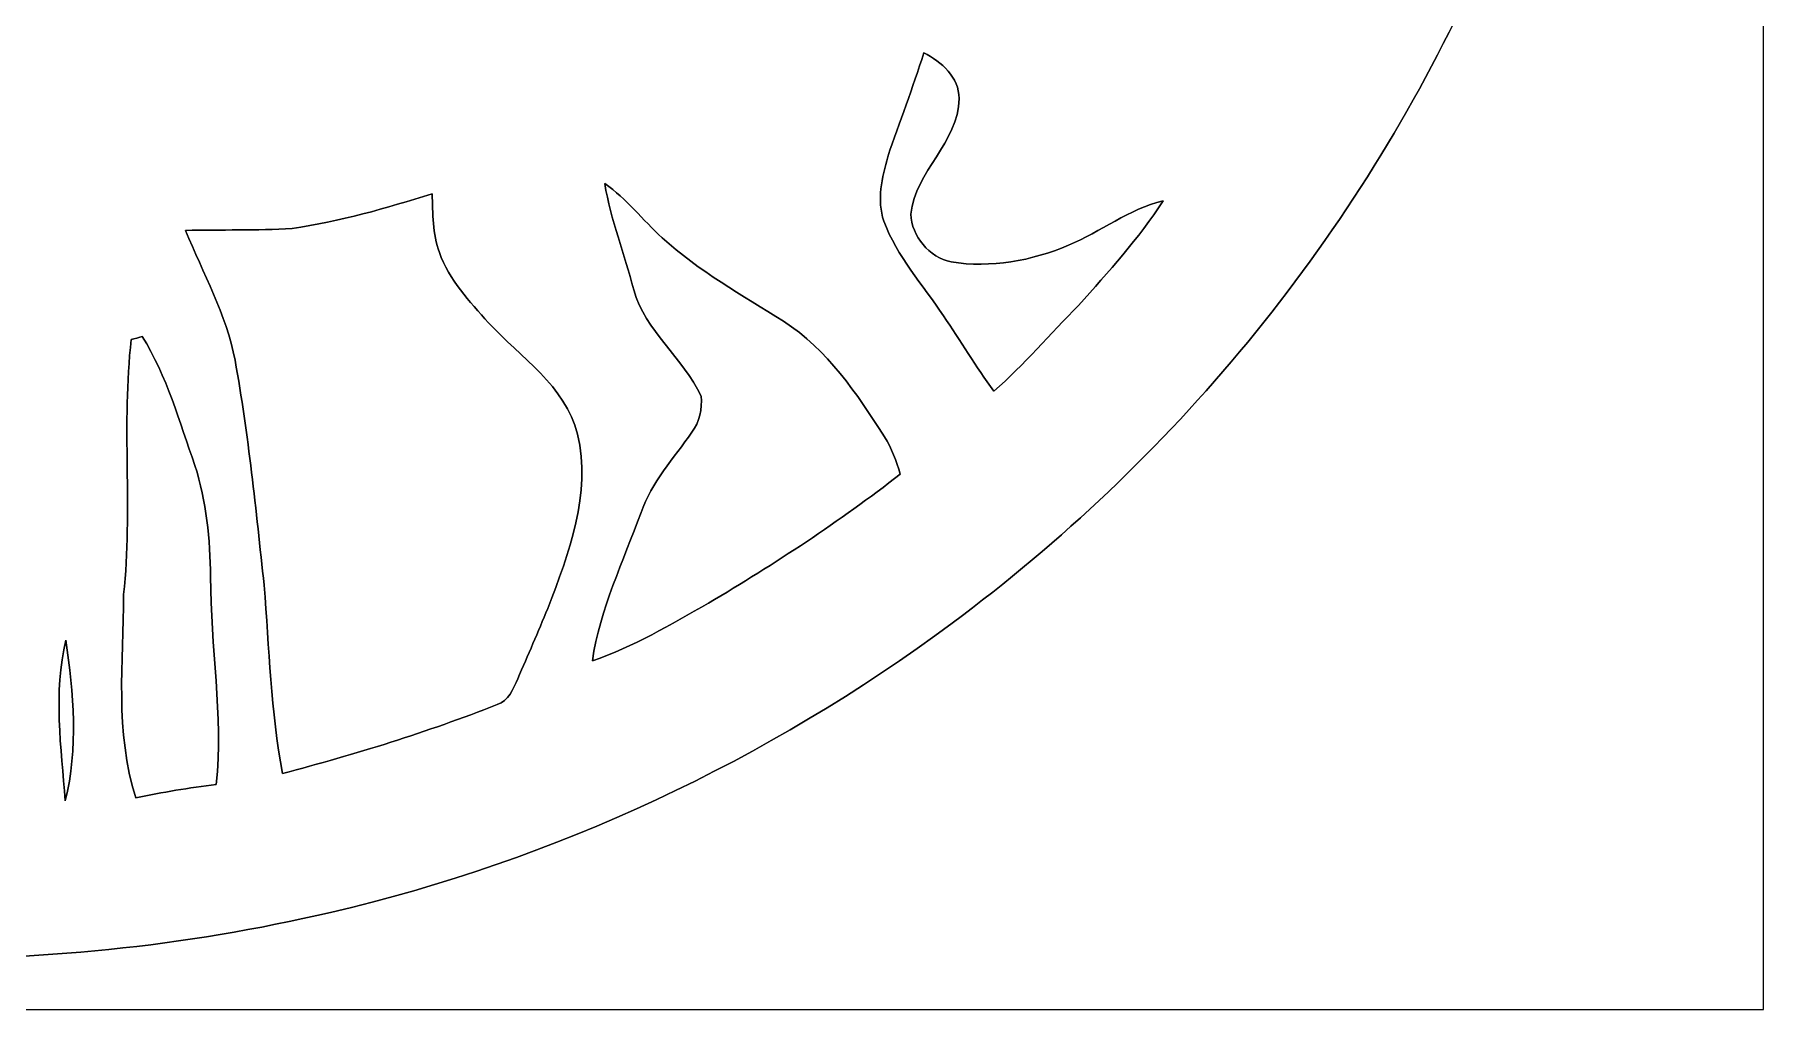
# Model space of a CAD drawing. Header units: centimetres. Extents: x -16.8 to 16.8, y -16.7 to 16.7.
# Drawn here: x 0.98 to 16.77, y -16.67 to -7.76 of the extents above; entities that cross this region are included whole.
import ezdxf

# ---------------------------------------------------------------- set-up
doc = ezdxf.new("R2010")
doc.units = ezdxf.units.CM
doc.header["$MEASUREMENT"] = 0
doc.layers.add('Layer 1', color=7, linetype='Continuous')

msp = doc.modelspace()

# ---------------------------------------------------------------- linework, layer by layer
at = {"layer": 'Layer 1', "color": 7}
for points, knots in [([(-16.77458, 16.66875), (-16.77458, 16.66875), (16.77458, 16.66875), (16.77458, 16.66875), (16.77458, 16.66875), (16.77458, 16.66875), (16.77458, -16.66875), (16.77458, -16.66875), (16.77458, -16.66875), (16.77458, -16.66875), (-16.77458, -16.66875), (-16.77458, -16.66875), (-16.77458, -16.66875), (-16.77458, -16.66875), (-16.77458, 16.66875), (-16.77458, 16.66875), (-16.77458, 16.66875), (-16.77458, 16.66875), (-16.77458, 16.66875), (-16.77458, 16.66875)], [0, 0, 0, 0, 0.16666667, 0.16666667, 0.16666667, 0.16666667, 0.33333333, 0.33333333, 0.33333333, 0.33333333, 0.5, 0.5, 0.5, 0.5, 0.66666667, 0.66666667, 0.66666667, 0.66666667, 1, 1, 1, 1]), ([(-2.13536, 14.97612), (-2.30717, 14.62969), (-2.31775, 14.23987), (-2.33892, 13.86276), (-2.33892, 13.86276), (-2.33645, 13.73752), (-2.56399, 13.81337), (-2.6102, 13.75128), (-2.6102, 13.75128), (-6.06531, 13.18683), (-9.29181, 11.37003), (-11.59933, 8.74148), (-11.59933, 8.74148), (-13.67543, 6.40256), (-14.99517, 3.3976), (-15.28057, 0.28081), (-15.28057, 0.28081), (-15.50211, -2.09268), (-15.13452, -4.51626), (-14.23952, -6.72465), (-14.23952, -6.72465), (-13.44471, -8.64658), (-12.25762, -10.40871), (-10.75196, -11.84557), (-10.75196, -11.84557), (-8.98349, -13.56254), (-6.79662, -14.84877), (-4.43195, -15.54762), (-4.43195, -15.54762), (-1.81222, -16.35125), (1.01882, -16.40417), (3.68265, -15.78257), (3.68265, -15.78257), (5.73193, -15.30667), (7.67715, -14.39545), (9.36272, -13.13886), (9.36272, -13.13886), (11.36403, -11.65789), (12.99774, -9.67987), (14.05502, -7.42456), (14.05502, -7.42456), (15.21883, -4.98757), (15.68662, -2.22215), (15.38323, 0.46179), (15.38323, 0.46179), (15.16909, 2.55235), (14.49599, 4.59564), (13.4239, 6.40327), (13.4239, 6.40327), (12.08828, 8.70303), (10.11343, 10.61403), (7.81438, 11.94153), (7.81438, 11.94153), (6.9656, 12.40966), (6.0833, 12.81818), (5.17031, 13.14415), (5.17031, 13.14415), (4.15925, 13.48881), (3.11326, 13.71459), (2.05846, 13.87616), (2.05846, 13.87616), (2.01718, 14.23564), (2.02847, 14.61876), (1.86373, 14.95143), (1.86373, 14.95143), (1.58044, 15.63793), (0.90452, 16.12829), (0.17427, 16.22954), (0.17427, 16.22954), (-0.76129, 16.37453), (-1.75578, 15.84642), (-2.13536, 14.97612)], [0, 0, 0, 0, 0.05263158, 0.05263158, 0.05263158, 0.05263158, 0.10526316, 0.10526316, 0.10526316, 0.10526316, 0.15789474, 0.15789474, 0.15789474, 0.15789474, 0.21052632, 0.21052632, 0.21052632, 0.21052632, 0.26315789, 0.26315789, 0.26315789, 0.26315789, 0.31578947, 0.31578947, 0.31578947, 0.31578947, 0.36842105, 0.36842105, 0.36842105, 0.36842105, 0.42105263, 0.42105263, 0.42105263, 0.42105263, 0.47368421, 0.47368421, 0.47368421, 0.47368421, 0.52631579, 0.52631579, 0.52631579, 0.52631579, 0.57894737, 0.57894737, 0.57894737, 0.57894737, 0.63157895, 0.63157895, 0.63157895, 0.63157895, 0.68421053, 0.68421053, 0.68421053, 0.68421053, 0.73684211, 0.73684211, 0.73684211, 0.73684211, 0.78947368, 0.78947368, 0.78947368, 0.78947368, 0.84210526, 0.84210526, 0.84210526, 0.84210526, 0.89473684, 0.89473684, 0.89473684, 0.89473684, 1, 1, 1, 1]), ([(9.10484, -7.92868), (9.26571, -8.01158), (9.42516, -8.15093), (9.42728, -8.34707), (9.42728, -8.34707), (9.41917, -8.75065), (9.02794, -9.00853), (8.98631, -9.40223), (8.98631, -9.40223), (8.9916, -9.60473), (9.15494, -9.7977), (9.3532, -9.83968), (9.3532, -9.83968), (9.71656, -9.89612), (10.09015, -9.83015), (10.42635, -9.68622), (10.42635, -9.68622), (10.72092, -9.56486), (10.97774, -9.35531), (11.29136, -9.28053), (11.29136, -9.28053), (11.06911, -9.62554), (10.79006, -9.92999), (10.51842, -10.23655), (10.51842, -10.23655), (10.25737, -10.49479), (10.02347, -10.78089), (9.74302, -11.01901), (9.74302, -11.01901), (9.57862, -10.79747), (9.44069, -10.55758), (9.28264, -10.33145), (9.28264, -10.33145), (9.09567, -10.04711), (8.8586, -9.78994), (8.73901, -9.46609), (8.73901, -9.46609), (8.67304, -9.27382), (8.72384, -9.0678), (8.77464, -8.87836), (8.77464, -8.87836), (8.88294, -8.56121), (9.00324, -8.24794), (9.10484, -7.92868)], [0, 0, 0, 0, 0.08333333, 0.08333333, 0.08333333, 0.08333333, 0.16666667, 0.16666667, 0.16666667, 0.16666667, 0.25, 0.25, 0.25, 0.25, 0.33333333, 0.33333333, 0.33333333, 0.33333333, 0.41666667, 0.41666667, 0.41666667, 0.41666667, 0.5, 0.5, 0.5, 0.5, 0.58333333, 0.58333333, 0.58333333, 0.58333333, 0.66666667, 0.66666667, 0.66666667, 0.66666667, 0.75, 0.75, 0.75, 0.75, 0.83333333, 0.83333333, 0.83333333, 0.83333333, 1, 1, 1, 1]), ([(6.18949, -9.12354), (6.38845, -9.26147), (6.53591, -9.45762), (6.71512, -9.61849), (6.71512, -9.61849), (7.04638, -9.92434), (7.44502, -10.1413), (7.8232, -10.3819), (7.8232, -10.3819), (8.2229, -10.63907), (8.49383, -11.0423), (8.74395, -11.436), (8.74395, -11.436), (8.81168, -11.54112), (8.85402, -11.65825), (8.88929, -11.77819), (8.88929, -11.77819), (8.33332, -12.21176), (7.74206, -12.59734), (7.13634, -12.95753), (7.13634, -12.95753), (6.79274, -13.15014), (6.4516, -13.35722), (6.07624, -13.48281), (6.07624, -13.48281), (6.14751, -13.00974), (6.35776, -12.57547), (6.52074, -12.12991), (6.52074, -12.12991), (6.61705, -11.85228), (6.81919, -11.63214), (6.98571, -11.39578), (6.98571, -11.39578), (7.05344, -11.30194), (7.08378, -11.17988), (7.06896, -11.06558), (7.06896, -11.06558), (6.90704, -10.71492), (6.55955, -10.47432), (6.45407, -10.09403), (6.45407, -10.09403), (6.37011, -9.76947), (6.24417, -9.45515), (6.18949, -9.12354)], [0, 0, 0, 0, 0.08333333, 0.08333333, 0.08333333, 0.08333333, 0.16666667, 0.16666667, 0.16666667, 0.16666667, 0.25, 0.25, 0.25, 0.25, 0.33333333, 0.33333333, 0.33333333, 0.33333333, 0.41666667, 0.41666667, 0.41666667, 0.41666667, 0.5, 0.5, 0.5, 0.5, 0.58333333, 0.58333333, 0.58333333, 0.58333333, 0.66666667, 0.66666667, 0.66666667, 0.66666667, 0.75, 0.75, 0.75, 0.75, 0.83333333, 0.83333333, 0.83333333, 0.83333333, 1, 1, 1, 1]), ([(3.33234, -9.53347), (3.76873, -9.47138), (4.19347, -9.34826), (4.61327, -9.21632), (4.61327, -9.21632), (4.61786, -9.39518), (4.61433, -9.58215), (4.67889, -9.75289), (4.67889, -9.75289), (4.76603, -10.00372), (4.95406, -10.19986), (5.12798, -10.3946), (5.12798, -10.3946), (5.42149, -10.7121), (5.82648, -10.96751), (5.94078, -11.41271), (5.94078, -11.41271), (6.06566, -11.95776), (5.86493, -12.50139), (5.66879, -13.00445), (5.66879, -13.00445), (5.582, -13.2207), (5.4864, -13.43342), (5.39468, -13.64791), (5.39468, -13.64791), (5.35199, -13.73858), (5.31248, -13.85006), (5.20629, -13.88357), (5.20629, -13.88357), (4.56706, -14.13651), (3.90878, -14.33795), (3.24485, -14.51363), (3.24485, -14.51363), (3.14078, -13.94566), (3.12385, -13.3671), (3.07728, -12.79313), (3.07728, -12.79313), (3.00355, -12.10627), (2.93582, -11.41765), (2.81164, -10.73785), (2.81164, -10.73785), (2.73368, -10.31557), (2.51777, -9.9441), (2.36044, -9.55075), (2.36044, -9.55075), (2.68429, -9.5444), (3.00884, -9.55252), (3.33234, -9.53347)], [0, 0, 0, 0, 0.07692308, 0.07692308, 0.07692308, 0.07692308, 0.15384615, 0.15384615, 0.15384615, 0.15384615, 0.23076923, 0.23076923, 0.23076923, 0.23076923, 0.30769231, 0.30769231, 0.30769231, 0.30769231, 0.38461538, 0.38461538, 0.38461538, 0.38461538, 0.46153846, 0.46153846, 0.46153846, 0.46153846, 0.53846154, 0.53846154, 0.53846154, 0.53846154, 0.61538462, 0.61538462, 0.61538462, 0.61538462, 0.69230769, 0.69230769, 0.69230769, 0.69230769, 0.76923077, 0.76923077, 0.76923077, 0.76923077, 0.84615385, 0.84615385, 0.84615385, 0.84615385, 1, 1, 1, 1]), ([(1.86373, -10.54947), (1.88877, -10.54206), (1.93887, -10.52724), (1.96356, -10.51983), (1.96356, -10.51983), (2.19075, -10.88355), (2.30223, -11.29912), (2.44581, -11.69917), (2.44581, -11.69917), (2.54988, -12.02725), (2.5841, -12.37403), (2.58868, -12.71693), (2.58868, -12.71693), (2.58692, -13.35052), (2.70686, -13.98058), (2.63984, -14.61452), (2.63984, -14.61452), (2.3936, -14.64451), (2.14842, -14.68367), (1.90606, -14.73553), (1.90606, -14.73553), (1.71344, -14.13792), (1.78999, -13.49481), (1.79388, -12.87815), (1.79388, -12.87815), (1.87854, -12.10345), (1.77341, -11.32276), (1.86373, -10.54947)], [0, 0, 0, 0, 0.125, 0.125, 0.125, 0.125, 0.25, 0.25, 0.25, 0.25, 0.375, 0.375, 0.375, 0.375, 0.5, 0.5, 0.5, 0.5, 0.625, 0.625, 0.625, 0.625, 0.75, 0.75, 0.75, 0.75, 1, 1, 1, 1]), ([(1.26118, -14.76375), (1.22202, -14.27903), (1.15217, -13.77315), (1.26612, -13.29408), (1.26612, -13.29408), (1.3395, -13.77703), (1.37866, -14.28503), (1.26118, -14.76375)], [0, 0, 0, 0, 0.33333333, 0.33333333, 0.33333333, 0.33333333, 1, 1, 1, 1])]:
    msp.add_open_spline(points, degree=3, knots=knots, dxfattribs=at)
at = {"layer": 'Layer 1', "color": 251}
for points, knots in [([(-2.13536, 14.97612), (-1.75578, 15.84642), (-0.76129, 16.37453), (0.17427, 16.22954), (0.17427, 16.22954), (0.90452, 16.12829), (1.58044, 15.63793), (1.86373, 14.95143), (1.86373, 14.95143), (2.02847, 14.61876), (2.01718, 14.23564), (2.05846, 13.87616), (2.05846, 13.87616), (3.11326, 13.71459), (4.15925, 13.48881), (5.17031, 13.14415), (5.17031, 13.14415), (6.0833, 12.81818), (6.9656, 12.40966), (7.81438, 11.94153), (7.81438, 11.94153), (10.11343, 10.61403), (12.08828, 8.70303), (13.4239, 6.40327), (13.4239, 6.40327), (14.49599, 4.59564), (15.16909, 2.55235), (15.38323, 0.46179), (15.38323, 0.46179), (15.68662, -2.22215), (15.21883, -4.98757), (14.05502, -7.42456), (14.05502, -7.42456), (12.99774, -9.67987), (11.36403, -11.65789), (9.36272, -13.13886), (9.36272, -13.13886), (7.67715, -14.39545), (5.73193, -15.30667), (3.68265, -15.78257), (3.68265, -15.78257), (1.01882, -16.40417), (-1.81222, -16.35125), (-4.43195, -15.54762), (-4.43195, -15.54762), (-6.79662, -14.84877), (-8.98349, -13.56254), (-10.75196, -11.84557), (-10.75196, -11.84557), (-12.25762, -10.40871), (-13.44471, -8.64658), (-14.23952, -6.72465), (-14.23952, -6.72465), (-15.13452, -4.51626), (-15.50211, -2.09268), (-15.28057, 0.28081), (-15.28057, 0.28081), (-14.99517, 3.3976), (-13.67543, 6.40256), (-11.59933, 8.74148), (-11.59933, 8.74148), (-9.29181, 11.37003), (-6.06531, 13.18683), (-2.6102, 13.75128), (-2.6102, 13.75128), (-2.56399, 13.81337), (-2.33645, 13.73752), (-2.33892, 13.86276), (-2.33892, 13.86276), (-2.31775, 14.23987), (-2.30717, 14.62969), (-2.13536, 14.97612), (-2.13536, 14.97612), (-2.13536, 14.97612), (-2.13536, 14.97612), (-2.13536, 14.97612)], [0, 0, 0, 0, 0.05, 0.05, 0.05, 0.05, 0.1, 0.1, 0.1, 0.1, 0.15, 0.15, 0.15, 0.15, 0.2, 0.2, 0.2, 0.2, 0.25, 0.25, 0.25, 0.25, 0.3, 0.3, 0.3, 0.3, 0.35, 0.35, 0.35, 0.35, 0.4, 0.4, 0.4, 0.4, 0.45, 0.45, 0.45, 0.45, 0.5, 0.5, 0.5, 0.5, 0.55, 0.55, 0.55, 0.55, 0.6, 0.6, 0.6, 0.6, 0.65, 0.65, 0.65, 0.65, 0.7, 0.7, 0.7, 0.7, 0.75, 0.75, 0.75, 0.75, 0.8, 0.8, 0.8, 0.8, 0.85, 0.85, 0.85, 0.85, 0.9, 0.9, 0.9, 0.9, 1, 1, 1, 1]), ([(9.10484, -7.92868), (9.00324, -8.24794), (8.88294, -8.56121), (8.77464, -8.87836), (8.77464, -8.87836), (8.72384, -9.0678), (8.67304, -9.27382), (8.73901, -9.46609), (8.73901, -9.46609), (8.8586, -9.78994), (9.09567, -10.04711), (9.28264, -10.33145), (9.28264, -10.33145), (9.44069, -10.55758), (9.57862, -10.79747), (9.74302, -11.01901), (9.74302, -11.01901), (10.02347, -10.78089), (10.25737, -10.49479), (10.51842, -10.23655), (10.51842, -10.23655), (10.79006, -9.92999), (11.06911, -9.62554), (11.29136, -9.28053), (11.29136, -9.28053), (10.97774, -9.35531), (10.72092, -9.56486), (10.42635, -9.68622), (10.42635, -9.68622), (10.09015, -9.83015), (9.71656, -9.89612), (9.3532, -9.83968), (9.3532, -9.83968), (9.15494, -9.7977), (8.9916, -9.60473), (8.98631, -9.40223), (8.98631, -9.40223), (9.02794, -9.00853), (9.41917, -8.75065), (9.42728, -8.34707), (9.42728, -8.34707), (9.42516, -8.15093), (9.26571, -8.01158), (9.10484, -7.92868), (9.10484, -7.92868), (9.10484, -7.92868), (9.10484, -7.92868), (9.10484, -7.92868)], [0, 0, 0, 0, 0.07692308, 0.07692308, 0.07692308, 0.07692308, 0.15384615, 0.15384615, 0.15384615, 0.15384615, 0.23076923, 0.23076923, 0.23076923, 0.23076923, 0.30769231, 0.30769231, 0.30769231, 0.30769231, 0.38461538, 0.38461538, 0.38461538, 0.38461538, 0.46153846, 0.46153846, 0.46153846, 0.46153846, 0.53846154, 0.53846154, 0.53846154, 0.53846154, 0.61538462, 0.61538462, 0.61538462, 0.61538462, 0.69230769, 0.69230769, 0.69230769, 0.69230769, 0.76923077, 0.76923077, 0.76923077, 0.76923077, 0.84615385, 0.84615385, 0.84615385, 0.84615385, 1, 1, 1, 1]), ([(6.18949, -9.12354), (6.24417, -9.45515), (6.37011, -9.76947), (6.45407, -10.09403), (6.45407, -10.09403), (6.55955, -10.47432), (6.90704, -10.71492), (7.06896, -11.06558), (7.06896, -11.06558), (7.08378, -11.17988), (7.05344, -11.30194), (6.98571, -11.39578), (6.98571, -11.39578), (6.81919, -11.63214), (6.61705, -11.85228), (6.52074, -12.12991), (6.52074, -12.12991), (6.35776, -12.57547), (6.14751, -13.00974), (6.07624, -13.48281), (6.07624, -13.48281), (6.4516, -13.35722), (6.79274, -13.15014), (7.13634, -12.95753), (7.13634, -12.95753), (7.74206, -12.59734), (8.33332, -12.21176), (8.88929, -11.77819), (8.88929, -11.77819), (8.85402, -11.65825), (8.81168, -11.54112), (8.74395, -11.436), (8.74395, -11.436), (8.49383, -11.0423), (8.2229, -10.63907), (7.8232, -10.3819), (7.8232, -10.3819), (7.44502, -10.1413), (7.04638, -9.92434), (6.71512, -9.61849), (6.71512, -9.61849), (6.53591, -9.45762), (6.38845, -9.26147), (6.18949, -9.12354), (6.18949, -9.12354), (6.18949, -9.12354), (6.18949, -9.12354), (6.18949, -9.12354)], [0, 0, 0, 0, 0.07692308, 0.07692308, 0.07692308, 0.07692308, 0.15384615, 0.15384615, 0.15384615, 0.15384615, 0.23076923, 0.23076923, 0.23076923, 0.23076923, 0.30769231, 0.30769231, 0.30769231, 0.30769231, 0.38461538, 0.38461538, 0.38461538, 0.38461538, 0.46153846, 0.46153846, 0.46153846, 0.46153846, 0.53846154, 0.53846154, 0.53846154, 0.53846154, 0.61538462, 0.61538462, 0.61538462, 0.61538462, 0.69230769, 0.69230769, 0.69230769, 0.69230769, 0.76923077, 0.76923077, 0.76923077, 0.76923077, 0.84615385, 0.84615385, 0.84615385, 0.84615385, 1, 1, 1, 1]), ([(3.33234, -9.53347), (3.00884, -9.55252), (2.68429, -9.5444), (2.36044, -9.55075), (2.36044, -9.55075), (2.51777, -9.9441), (2.73368, -10.31557), (2.81164, -10.73785), (2.81164, -10.73785), (2.93582, -11.41765), (3.00355, -12.10627), (3.07728, -12.79313), (3.07728, -12.79313), (3.12385, -13.3671), (3.14078, -13.94566), (3.24485, -14.51363), (3.24485, -14.51363), (3.90878, -14.33795), (4.56706, -14.13651), (5.20629, -13.88357), (5.20629, -13.88357), (5.31248, -13.85006), (5.35199, -13.73858), (5.39468, -13.64791), (5.39468, -13.64791), (5.4864, -13.43342), (5.582, -13.2207), (5.66879, -13.00445), (5.66879, -13.00445), (5.86493, -12.50139), (6.06566, -11.95776), (5.94078, -11.41271), (5.94078, -11.41271), (5.82648, -10.96751), (5.42149, -10.7121), (5.12798, -10.3946), (5.12798, -10.3946), (4.95406, -10.19986), (4.76603, -10.00372), (4.67889, -9.75289), (4.67889, -9.75289), (4.61433, -9.58215), (4.61786, -9.39518), (4.61327, -9.21632), (4.61327, -9.21632), (4.19347, -9.34826), (3.76873, -9.47138), (3.33234, -9.53347), (3.33234, -9.53347), (3.33234, -9.53347), (3.33234, -9.53347), (3.33234, -9.53347)], [0, 0, 0, 0, 0.07142857, 0.07142857, 0.07142857, 0.07142857, 0.14285714, 0.14285714, 0.14285714, 0.14285714, 0.21428571, 0.21428571, 0.21428571, 0.21428571, 0.28571429, 0.28571429, 0.28571429, 0.28571429, 0.35714286, 0.35714286, 0.35714286, 0.35714286, 0.42857143, 0.42857143, 0.42857143, 0.42857143, 0.5, 0.5, 0.5, 0.5, 0.57142857, 0.57142857, 0.57142857, 0.57142857, 0.64285714, 0.64285714, 0.64285714, 0.64285714, 0.71428571, 0.71428571, 0.71428571, 0.71428571, 0.78571429, 0.78571429, 0.78571429, 0.78571429, 0.85714286, 0.85714286, 0.85714286, 0.85714286, 1, 1, 1, 1]), ([(1.86373, -10.54947), (1.77341, -11.32276), (1.87854, -12.10345), (1.79388, -12.87815), (1.79388, -12.87815), (1.78999, -13.49481), (1.71344, -14.13792), (1.90606, -14.73553), (1.90606, -14.73553), (2.14842, -14.68367), (2.3936, -14.64451), (2.63984, -14.61452), (2.63984, -14.61452), (2.70686, -13.98058), (2.58692, -13.35052), (2.58868, -12.71693), (2.58868, -12.71693), (2.5841, -12.37403), (2.54988, -12.02725), (2.44581, -11.69917), (2.44581, -11.69917), (2.30223, -11.29912), (2.19075, -10.88355), (1.96356, -10.51983), (1.96356, -10.51983), (1.93887, -10.52724), (1.88877, -10.54206), (1.86373, -10.54947), (1.86373, -10.54947), (1.86373, -10.54947), (1.86373, -10.54947), (1.86373, -10.54947)], [0, 0, 0, 0, 0.11111111, 0.11111111, 0.11111111, 0.11111111, 0.22222222, 0.22222222, 0.22222222, 0.22222222, 0.33333333, 0.33333333, 0.33333333, 0.33333333, 0.44444444, 0.44444444, 0.44444444, 0.44444444, 0.55555556, 0.55555556, 0.55555556, 0.55555556, 0.66666667, 0.66666667, 0.66666667, 0.66666667, 0.77777778, 0.77777778, 0.77777778, 0.77777778, 1, 1, 1, 1]), ([(1.26118, -14.76375), (1.37866, -14.28503), (1.3395, -13.77703), (1.26612, -13.29408), (1.26612, -13.29408), (1.15217, -13.77315), (1.22202, -14.27903), (1.26118, -14.76375)], [0, 0, 0, 0, 0.33333333, 0.33333333, 0.33333333, 0.33333333, 1, 1, 1, 1])]:
    msp.add_open_spline(points, degree=3, knots=knots, dxfattribs=at)

doc.saveas('drawing.dxf')
